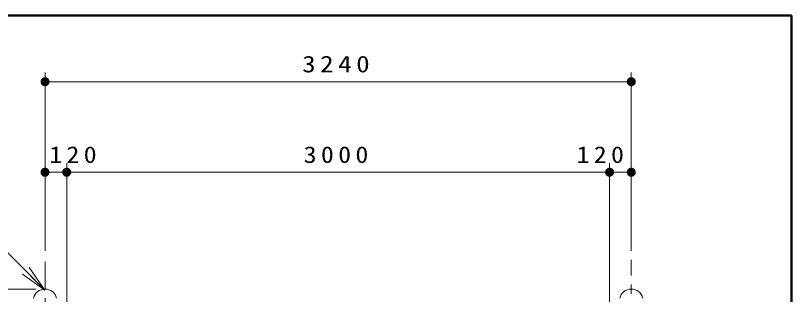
# Model space of a CAD drawing. Units: millimetres on the paper, scale 1:50. Extents: x -365 to 10, y -38 to 257.
# Drawn here: x -85.8 to 0, y 226.2 to 257 of the extents above; entities that cross this region are included whole.
import ezdxf

# ---------------------------------------------------------------- set-up
doc = ezdxf.new("R2010")
doc.units = ezdxf.units.MM
doc.linetypes.add('USER2', pattern=[6, 3, -1, 1, -1])
doc.layers.add('LY_1', color=7, linetype='Continuous', lineweight=25)
doc.layers.add('LY_2', color=7, linetype='Continuous', lineweight=13)
doc.styles.add('ＭＳ ゴシック', font='')
doc.styles.get('ＭＳ ゴシック').set_extended_font_data('MS Gothic')

# ---------------------------------------------------------------- blocks, each defined once
blk = doc.blocks.new('filled_dot')
at = {"color": 0, "linetype": 'Continuous', "lineweight": -2, "const_width": 1.25}
blk.add_lwpolyline([(-0.625, 0, 1), (0.625, 0, 1)], format="xyb", close=True, dxfattribs=at)

msp = doc.modelspace()

# ---------------------------------------------------------------- linework, layer by layer
at = {"layer": 'LY_1', "lineweight": 13}
for p, q in [((-82.507, 231.028), (-82.507, 250.697)), ((-17.707, 231.028), (-17.707, 250.697)), ((-82.507, 249.697), (-17.707, 249.697)), ((-80.107, 220.606), (-80.107, 240.697)), ((-20.107, 220.606), (-20.107, 240.697)), ((-82.507, 239.697), (-76.22, 239.697)), ((-80.107, 239.697), (-20.107, 239.697)), ((-23.872, 239.697), (-17.707, 239.697)), ((-84.278, 229.169), (-82.51, 226.695)), ((-82.51, 226.695), (-84.985, 228.462)), ((-82.51, 226.695), (-84.631, 228.816)), ((-83.507, 226.804), (-112.507, 226.804))]:
    msp.add_line(p, q, dxfattribs=at)
at = {"layer": 'LY_1', "linetype": 'USER2', "lineweight": 13}
for p, q in [((-82.507, 166.804), (-82.507, 230.028)), ((-17.707, 162.29), (-17.707, 230.028))]:
    msp.add_line(p, q, dxfattribs=at)
at = {"layer": 'LY_1', "lineweight": 13}
msp.add_lwpolyline([(-82.51, 226.695), (-88.793, 232.977), (-116.868, 232.977)], dxfattribs=at)
for centre in [(-82.507, 225.484), (-17.707, 225.484)]:
    msp.add_arc(centre, 1.319, 14.00253, 165.99746, dxfattribs=at)
at = {"layer": 'LY_2', "lineweight": 50}
for p, q in [((0, 257), (-365, 257)), ((0, 0), (0, 257))]:
    msp.add_line(p, q, dxfattribs=at)

# ---------------------------------------------------------------- block references
at = {"layer": 'LY_1', "lineweight": 13, "xscale": 0.4, "yscale": 0.4}
for p in [(-82.507, 249.697), (-82.507, 239.697), (-80.107, 239.697), (-20.107, 239.697)]:
    msp.add_blockref('filled_dot', p, dxfattribs=at)
at = {"layer": 'LY_1', "lineweight": 13, "xscale": 0.4, "yscale": 0.4, "rotation": 180}
for p in [(-17.707, 249.697), (-80.107, 239.697), (-20.107, 239.697), (-17.707, 239.697)]:
    msp.add_blockref('filled_dot', p, dxfattribs=at)

# ---------------------------------------------------------------- texts
at = {"layer": 'LY_1', "char_height": 1.833, "attachment_point": 8, "style": 'ＭＳ ゴシック'}
for s, insert in [('\\T1.33;\\W1.2;3240', (-50.107, 250.697)), ('\\T1.33;\\W1.15;120', (-79.188, 240.697)), ('\\T1.33;\\W1.15;3000', (-50.107, 240.697)), ('\\T1.33;\\W1.15;120', (-20.903, 240.697))]:
    msp.add_mtext(s, dxfattribs=dict(at, insert=insert))

doc.saveas('drawing.dxf')
